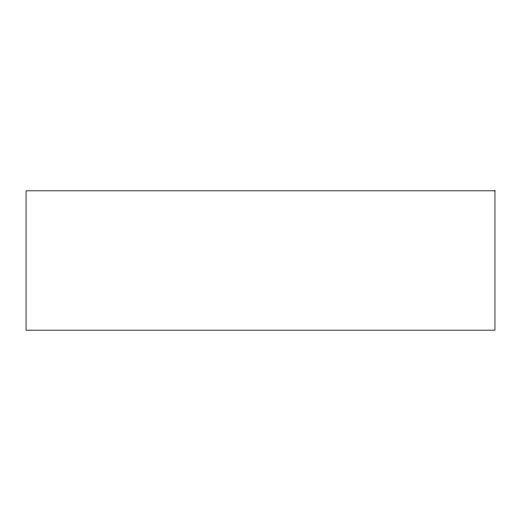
<?xml version="1.0" encoding="UTF-8"?>
<svg xmlns="http://www.w3.org/2000/svg" width="521" height="521" viewBox="0 0 521 521"><rect width="100%" height="100%" fill="white"/><g stroke="black" fill="none" stroke-linecap="round" stroke-linejoin="round"><path stroke-width="0.78" d="M494.95 190.823L26.05 190.823L26.05 330.177L494.95 330.177L494.95 190.823"/></g></svg>
